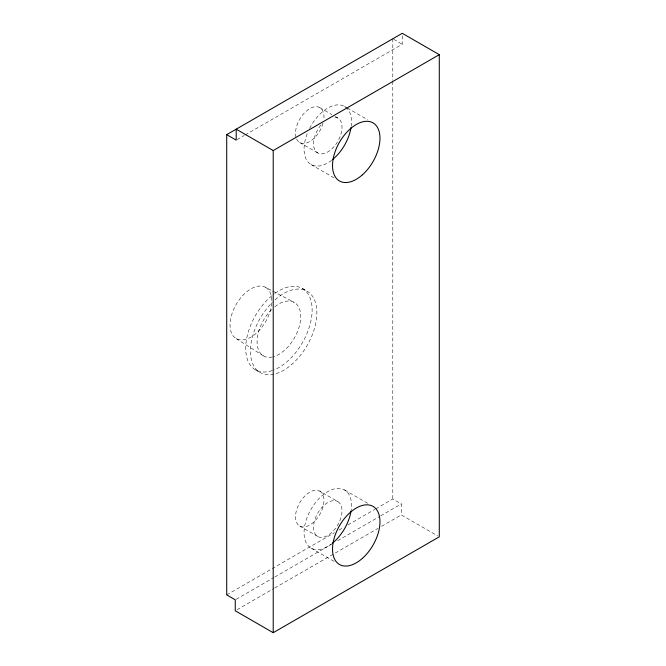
<?xml version="1.0" encoding="UTF-8"?>
<svg xmlns="http://www.w3.org/2000/svg" width="666" height="666" viewBox="0 0 666 666"><rect width="100%" height="100%" fill="white"/><g stroke="black" fill="none" stroke-linecap="round" stroke-linejoin="round"><path stroke-width="0.5" stroke-dasharray="3.33 2.5" d="M237.104 139.619L244.28 135.473M245.18 134.957L402.272 44.256L402.272 35.29M226.715 594.896L334.44 532.7M338.927 530.111L343.415 527.522M347.902 524.925L374.833 509.382M375.732 508.866L392.79 499.017L401.323 503.946L401.323 514.901L437.52 535.797M236.155 599.308L273.859 577.539M274.75 577.022L331.31 544.372M337.587 540.742L379.786 516.383M380.677 515.867L401.323 503.946M237.046 609.748L273.859 588.503M274.75 587.978L377.988 528.379M381.576 526.307L401.323 514.901M265.676 287.429A29.529 17.05 -60 0 1 256.318 333.166A29.529 17.05 -60 0 1 230.744 318.406A29.529 17.05 -60 0 1 265.676 287.429L271.944 290.717M272.844 291.184L294.339 302.431M393.648 39.277L402.272 44.256M344.555 106.427L346.337 107.451M347.227 107.967L367.69 119.78M319.813 107.642L331.835 114.577M335.273 116.558L337.845 118.049M299.683 142.507L317.715 152.914M311.005 164.535L334.132 177.897M302.397 288.486L307.143 291.225M255.419 369.846L260.165 372.585M344.555 489.951L368.581 503.821M319.813 491.167A20.13 11.622 -60 0 1 313.436 522.352A20.13 11.622 -60 0 1 296.004 512.287A20.13 11.622 -60 0 1 319.813 491.167L337.845 501.581A20.13 11.622 -60 0 1 331.468 532.758A20.13 11.622 -60 0 1 314.027 522.693A20.13 11.622 -60 0 1 337.845 501.581M299.683 526.032L317.715 536.446M311.005 548.068L334.132 561.421M236.147 338.569L263.478 355.894M392.79 38.778L392.79 80.336M392.79 81.377L392.79 499.017M275.058 299.825A46.97 27.123 -60 0 1 316.866 312.729A46.97 27.123 -60 0 1 275.058 373.917M274.017 374.167A46.97 27.123 -60 0 1 250.449 352.123A46.97 27.123 -60 0 1 272.302 302.414M296.004 137.263A20.13 11.622 -60 0 1 309.007 109.091A20.13 11.622 -60 0 1 323.809 119.53M323.043 123.285A20.13 11.622 -60 0 1 309.474 141.667A20.13 11.622 -60 0 1 296.27 138.137M274.842 306.751A30.869 17.824 -60 0 1 300.716 317.507A30.869 17.824 -60 0 1 273.26 356.768M272.352 356.993A30.869 17.824 -60 0 1 257.084 342.041A30.869 17.824 -60 0 1 271.895 309.34M274.966 293.356A46.97 27.123 -60 0 1 312.113 311.064A46.97 27.123 -60 0 1 273.135 370.271M272.186 370.604A46.97 27.123 -60 0 1 245.712 347.161A46.97 27.123 -60 0 1 274.176 293.931M331.651 543.806A33.55 19.372 -60 0 1 304.087 534.182A33.55 19.372 -60 0 1 329.079 490.909A33.55 19.372 -60 0 1 351.19 509.965M334.898 117.141A20.13 11.622 -60 0 1 338.195 140.684A20.13 11.622 -60 0 1 315.975 151.49A20.13 11.622 -60 0 1 322.685 123.077M309.607 128.363A33.55 19.372 -60 0 1 338.045 104.862A33.55 19.372 -60 0 1 351.049 127.397M331.651 160.281A33.55 19.372 -60 0 1 308.275 162.338A33.55 19.372 -60 0 1 307.234 133.65"/><path stroke-width="1" d="M226.715 134.657L402.272 33.3L439.285 54.67L439.285 536.821L273.21 632.7L235.256 610.78L235.256 599.825L226.715 594.896L226.715 134.657L236.205 140.143L236.205 129.179L273.21 150.549L439.285 54.67M273.21 150.549L273.21 632.7M351.049 510.93A33.55 19.372 -60 0 1 332.417 543.206M351.049 127.397A33.55 19.372 -60 0 1 332.417 159.674M362.387 558.366A33.55 19.372 -60 0 0 373.027 506.393A33.55 19.372 -60 0 0 333.333 541.591A33.55 19.372 -60 0 0 362.387 558.366M362.387 174.833A33.55 19.372 -60 0 0 373.027 122.86A33.55 19.372 -60 0 0 333.333 158.058A33.55 19.372 -60 0 0 362.387 174.833"/></g></svg>
